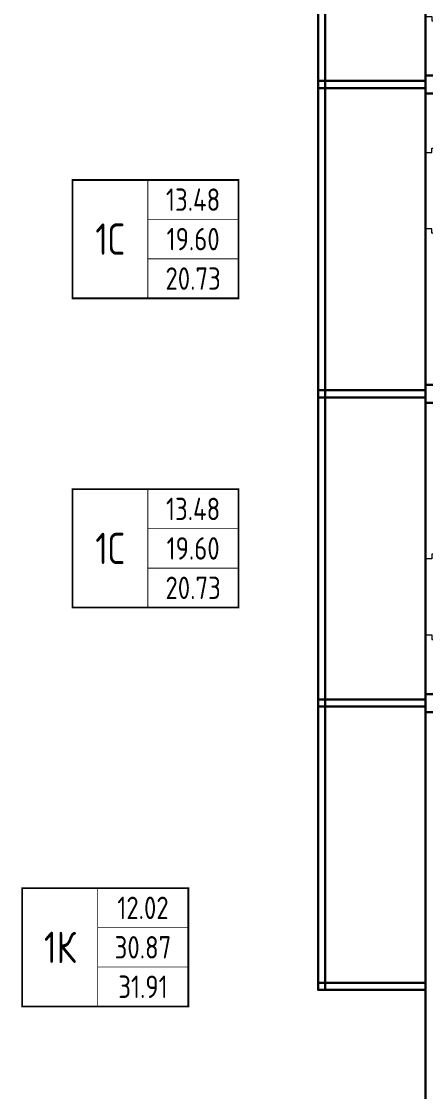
# Model space of a CAD drawing. Header units: millimetres. Extents: x 0 to 145404, y 0 to 194550.
# Drawn here: x 26661 to 31175, y 69912 to 81850 of the extents above; entities that cross this region are included whole.
import ezdxf
from ezdxf.enums import TextEntityAlignment as Align

# ---------------------------------------------------------------- set-up
doc = ezdxf.new("R2010")
doc.units = ezdxf.units.MM
for name, color, linetype, lineweight in [('АР - детали окон', 152, 'Continuous', 0), ('АР - Наружная стена', 144, 'Continuous', 30), ('АР - Окна', 150, 'Continuous', 9), ('АР - Перегородки 80', 32, 'Continuous', 30)]:
    doc.layers.add(name, color=color, linetype=linetype, lineweight=lineweight)
doc.styles.add('ГОСТ 2.304', font='CS_Gost2304.shx')

# ---------------------------------------------------------------- blocks, each defined once
blk = doc.blocks.new('Квартира 1К 5450 тип 8')
at = {"ltscale": 75, "const_width": 20}
blk.add_lwpolyline([(-11654, 3485), (-9800, 3485), (-9800, 2165), (-11654, 2165)], close=True, dxfattribs=at)
at = {"ltscale": 75, "const_width": 8.8, "elevation": 227}
for points in [[(-10812, 3485), (-10812, 2165)], [(-9800, 3045), (-10812, 3045)], [(-9800, 2605), (-10812, 2605)]]:
    blk.add_lwpolyline(points, dxfattribs=at)
at = {"layer": 'АР - Наружная стена'}
blk.add_lwpolyline([(-7150, 0), (-6750, 0), (-6750, 5650), (-7150, 5650)], close=True, dxfattribs=at)
at = {"layer": 'АР - Перегородки 80'}
for points in [[(-8350, 5590), (-8350, 5510), (-7150, 5510), (-7150, 5590)], [(-8270, 5590), (-8270, 2350), (-8350, 2350), (-8350, 5590)], [(-8350, 2430), (-8350, 2350), (-7150, 2350), (-7150, 2430)]]:
    blk.add_lwpolyline(points, close=True, dxfattribs=at)
at = {"ltscale": 75, "style": 'ГОСТ 2.304'}
for s, height, p in [('12.02', 250, (-10306, 3265)), ('1К', 350, (-11233, 2825)), ('30.87', 250, (-10306, 2825)), ('31.91', 250, (-10306, 2385))]:
    blk.add_text(s, height=height, dxfattribs=at).set_placement(p, align=Align.MIDDLE_CENTER)
blk = doc.blocks.new('блок балконный дверной с проходом 750мм')
at = {"layer": 'АР - детали окон', "color": 251}
blk.add_lwpolyline([(-950, 80), (-900, 80), (-900, 150), (-50, 150), (-50, 80), (0, 80), (0, -250), (-950, -250)], close=True, dxfattribs=at)
blk = doc.blocks.new('Квартира 1С 3450 тип 9-1')
at = {"ltscale": 75, "const_width": 20}
blk.add_lwpolyline([(-11094, 2485), (-9240, 2485), (-9240, 1165), (-11094, 1165)], close=True, dxfattribs=at)
at = {"ltscale": 75, "const_width": 8.8, "elevation": 227}
for points in [[(-10252, 2485), (-10252, 1165)], [(-9240, 2045), (-10252, 2045)], [(-9240, 1605), (-10252, 1605)]]:
    blk.add_lwpolyline(points, dxfattribs=at)
at = {"layer": 'АР - Наружная стена'}
blk.add_lwpolyline([(-7150, 0), (-7150, 3650), (-6750, 3650), (-6750, 0)], close=True, dxfattribs=at)
at = {"layer": 'АР - Перегородки 80'}
for points in [[(-8350, 3510), (-8350, 3590), (-7150, 3590), (-7150, 3510)], [(-8270, 60), (-8270, 3590), (-8350, 3590), (-8350, 60)], [(-8350, 60), (-8350, 140), (-7150, 140), (-7150, 60)]]:
    blk.add_lwpolyline(points, close=True, dxfattribs=at)
at = {"layer": 'АР - Окна', "xscale": -1, "rotation": 90}
blk.add_blockref('блок балконный дверной с проходом 750мм', (-7000, 810), dxfattribs=at)
at = {"ltscale": 75, "style": 'ГОСТ 2.304'}
for s, height, p in [('13.48', 250, (-9746, 2265)), ('1С', 350, (-10673, 1825)), ('19.60', 250, (-9746, 1825)), ('20.73', 250, (-9746, 1385))]:
    blk.add_text(s, height=height, dxfattribs=at).set_placement(p, align=Align.MIDDLE_CENTER)
blk = doc.blocks.new('Квартира 1С 3450 тип 9')
at = {"ltscale": 75, "const_width": 20}
blk.add_lwpolyline([(-11094, 2485), (-9240, 2485), (-9240, 1165), (-11094, 1165)], close=True, dxfattribs=at)
at = {"ltscale": 75, "const_width": 8.8, "elevation": 227}
for points in [[(-10252, 2485), (-10252, 1165)], [(-9240, 2045), (-10252, 2045)], [(-9240, 1605), (-10252, 1605)]]:
    blk.add_lwpolyline(points, dxfattribs=at)
at = {"layer": 'АР - Наружная стена'}
blk.add_lwpolyline([(-7150, 3650), (-7150, 0), (-6750, 0), (-6750, 3650)], close=True, dxfattribs=at)
at = {"layer": 'АР - Перегородки 80'}
for points in [[(-8350, 3590), (-8350, 3510), (-7150, 3510), (-7150, 3590)], [(-8270, 3590), (-8270, 60), (-8350, 60), (-8350, 3590)], [(-8350, 140), (-8350, 60), (-7150, 60), (-7150, 140)]]:
    blk.add_lwpolyline(points, close=True, dxfattribs=at)
at = {"layer": 'АР - Окна', "rotation": 90.00000000000001}
blk.add_blockref('блок балконный дверной с проходом 750мм', (-7000, 2840), dxfattribs=at)
at = {"ltscale": 75, "style": 'ГОСТ 2.304'}
for s, height, p in [('13.48', 250, (-9746, 2265)), ('1С', 350, (-10673, 1825)), ('19.60', 250, (-9746, 1825)), ('20.73', 250, (-9746, 1385))]:
    blk.add_text(s, height=height, dxfattribs=at).set_placement(p, align=Align.MIDDLE_CENTER)
blk = doc.blocks.new('V_Section_3')
for name, p in [('Квартира 1С 3450 тип 9-1', (7150, -22300)), ('Квартира 1С 3450 тип 9', (7150, -25750)), ('Квартира 1С 3450 тип 9-1', (7150, -29200)), ('Квартира 1К 5450 тип 8', (7150, -34650))]:
    blk.add_blockref(name, p)

msp = doc.modelspace()

# ---------------------------------------------------------------- block references
msp.add_blockref('V_Section_3', (31175, 103346, 0))

doc.saveas('drawing.dxf')
